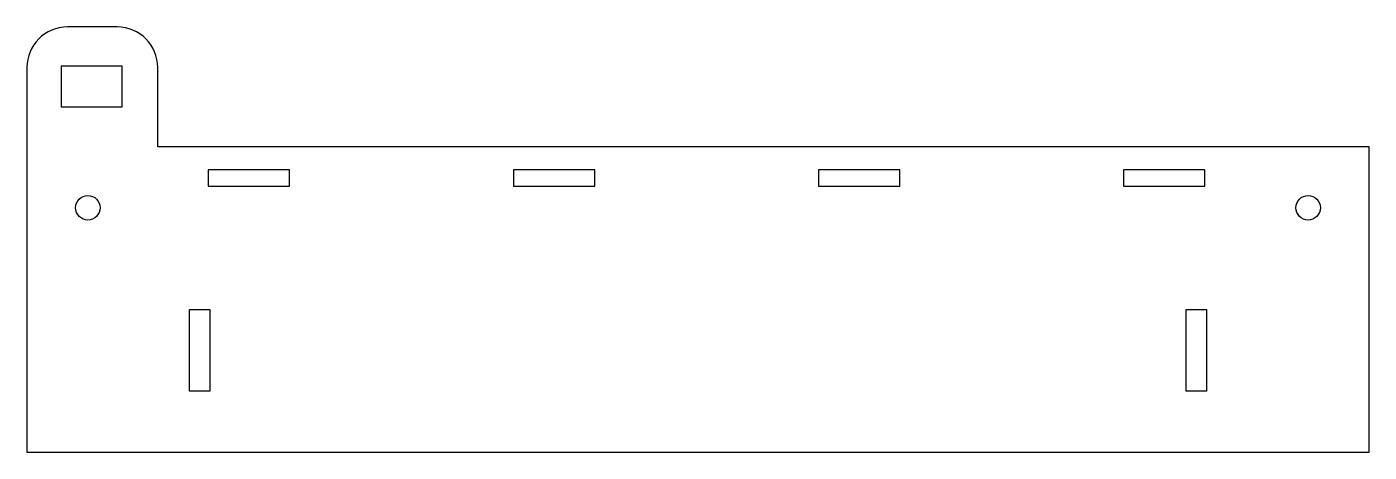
# Model space of a CAD drawing. Header units: millimetres. Extents: x -40 to 290, y -25 to 79.
import ezdxf

# ---------------------------------------------------------------- set-up
doc = ezdxf.new("R2010")
doc.units = ezdxf.units.MM

msp = doc.modelspace()

# ---------------------------------------------------------------- linework, layer by layer
at = {"color": 7, "linetype": 'Continuous', "lineweight": 25}
for p, q in [((-17.8, 79.43), (-30, 79.43)), ((-40, 69.43), (-40, -25)), ((-16.55, 69.82), (-31.55, 69.82)), ((-31.55, 69.82), (-31.55, 59.82)), ((-16.55, 59.82), (-16.55, 69.82)), ((-7.8, 50), (-7.8, 69.43)), ((-31.55, 59.82), (-16.55, 59.82)), ((290, 50), (-7.8, 50)), ((290, -25), (290, 50)), ((24.61, 44.34), (4.61, 44.34)), ((4.61, 44.34), (4.61, 40.34)), ((24.61, 40.34), (24.61, 44.34)), ((99.61, 44.34), (79.61, 44.34)), ((79.61, 44.34), (79.61, 40.34)), ((99.61, 40.34), (99.61, 44.34)), ((174.61, 44.34), (154.61, 44.34)), ((154.61, 44.34), (154.61, 40.34)), ((174.61, 40.34), (174.61, 44.34)), ((249.61, 44.34), (229.61, 44.34)), ((229.61, 44.34), (229.61, 40.34)), ((249.61, 40.34), (249.61, 44.34)), ((4.61, 40.34), (24.61, 40.34)), ((79.61, 40.34), (99.61, 40.34)), ((154.61, 40.34), (174.61, 40.34)), ((229.61, 40.34), (249.61, 40.34)), ((0, 10), (5, 10)), ((0, -10), (0, 10)), ((5, 10), (5, -10)), ((245, 10), (250, 10)), ((245, -10), (245, 10)), ((250, 10), (250, -10)), ((5, -10), (0, -10)), ((250, -10), (245, -10)), ((-40, -25), (290, -25))]:
    msp.add_line(p, q, dxfattribs=at)
for centre in [(-25, 35), (275, 35)]:
    msp.add_circle(centre, 3, dxfattribs=at)
for centre, start, end in [((-30, 69.43), 90, 180), ((-17.8, 69.43), 0, 90)]:
    msp.add_arc(centre, 10, start, end, dxfattribs=at)

doc.saveas('drawing.dxf')
